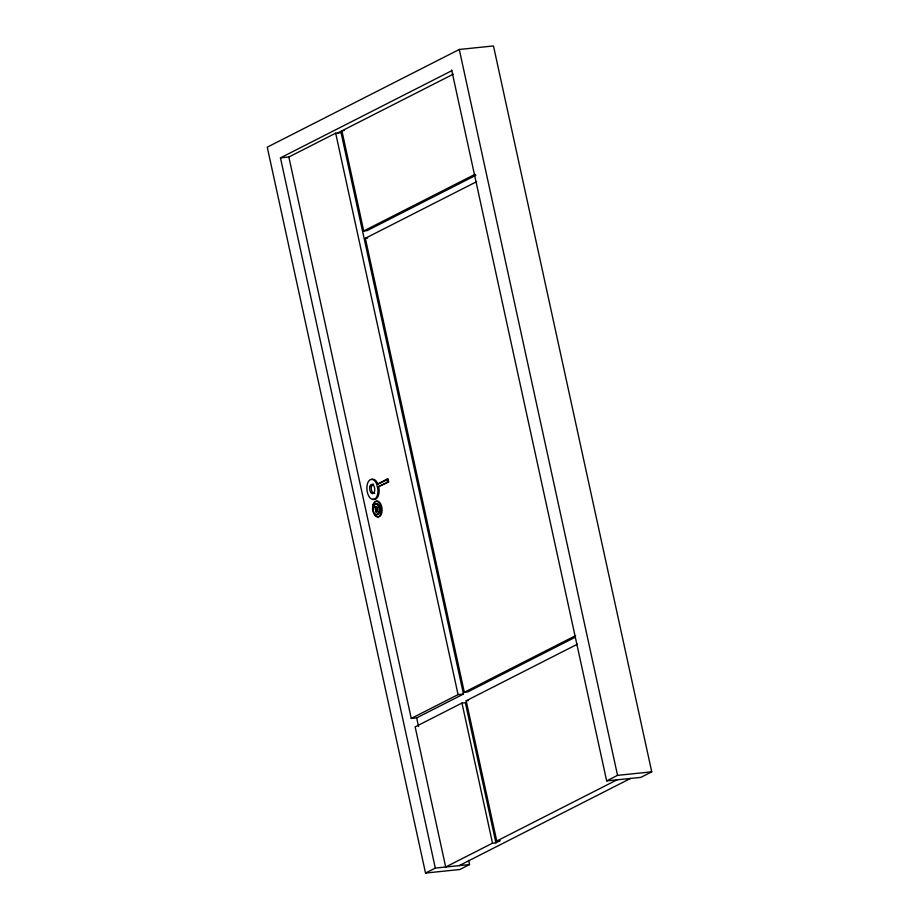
<?xml version="1.0" encoding="UTF-8"?>
<svg xmlns="http://www.w3.org/2000/svg" width="919" height="919" viewBox="0 0 919 919"><rect width="100%" height="100%" fill="white"/><g stroke="black" fill="none" stroke-linecap="round" stroke-linejoin="round"><path stroke-width="1.38" d="M451.643 69.959L606.655 780.886L640.853 777.382L651.743 771.834L493.48 45.95L459.282 49.465L267.257 147.166L425.52 873.05L459.741 869.535L469.529 864.561L468.61 860.356M425.52 873.05L435.307 868.076L280.456 157.873L451.803 70.694M288.853 157.011L335.676 133.186L341.064 132.635L463.475 694.052L416.652 717.877L411.252 718.428L288.853 157.011L280.456 157.873M337.675 132.991L453.239 74.186M344.166 130.601L341.902 130.831L363.729 230.956L475.066 174.311M475.904 175.265L367.129 230.612L363.729 230.956M575.214 637.235L467.714 691.927L464.313 692.283L365.337 238.297L476.674 181.652M388.645 481.866L377.583 487.024L388.645 481.866L388.048 479.144L386.876 479.258L376.824 484.382A10.143 5.48 84.1 0 0 367.738 482.934A10.143 5.48 84.1 0 0 371.219 498.925A10.143 5.48 84.1 0 0 377.927 489.436L376.824 484.382L378.146 484.187M379.386 483.555L388.048 479.144M374.883 507.001L376.078 506.403L377.146 511.32L375.951 511.929L374.883 507.001L376.457 506.84L377.261 510.539M411.252 718.428L458.076 694.603L463.475 694.052M464.313 692.283L575.65 635.626M495.915 842.838L465.359 702.713L461.97 703.058L415.147 726.883L445.692 867.008L492.515 843.183L495.915 842.838L500.143 840.678L496.754 841.034L466.174 700.783L577.511 644.139M606.655 780.886L617.545 775.349L651.743 771.834M496.754 841.034L617.04 779.817M459.201 865.618L630.549 778.439M365.337 238.297L367.6 238.067M375.951 511.929L377.525 511.768M466.174 700.783L468.437 700.554M435.307 868.076L469.529 864.561M459.282 49.465L617.545 775.349M461.97 703.058L492.515 843.183M335.676 133.186L458.076 694.603M386.876 479.258L387.473 481.993M376.847 506.828L377.33 509.069M416.652 717.877L418.536 726.538M378.72 486.702L379.099 489.31A10.143 5.48 84.1 0 1 372.873 499.063M371.46 479.546A10.143 5.48 84.1 0 1 377.996 484.267M374.125 506.323A5.525 2.987 84.1 0 1 377.835 504.071A5.525 2.987 84.1 0 1 379.88 510.941A5.525 2.987 84.1 0 1 376.537 514.387M375.411 501.866A7.915 4.285 84.1 0 1 382.04 508.552A7.915 4.285 84.1 0 1 376.893 516.421M375.825 515.479A7.915 4.285 84.1 0 1 374.895 514.112M374.78 493.342A4.675 2.527 84.1 0 1 371.368 489.322A4.675 2.527 84.1 0 1 373.573 484.164M373.24 506.403A5.525 2.987 84.1 0 0 376.445 514.663A5.525 2.987 84.1 0 0 378.444 506.392A5.525 2.987 84.1 0 0 373.24 506.403M373.057 504.611A7.915 4.285 84.1 0 0 377.169 516.926A7.915 4.285 84.1 0 0 380.558 505.657A7.915 4.285 84.1 0 0 373.057 504.611M369.852 486.565A4.675 2.527 84.1 0 0 372.482 493.641A4.675 2.527 84.1 0 0 374.263 486.748A4.675 2.527 84.1 0 0 369.852 486.565"/></g></svg>
